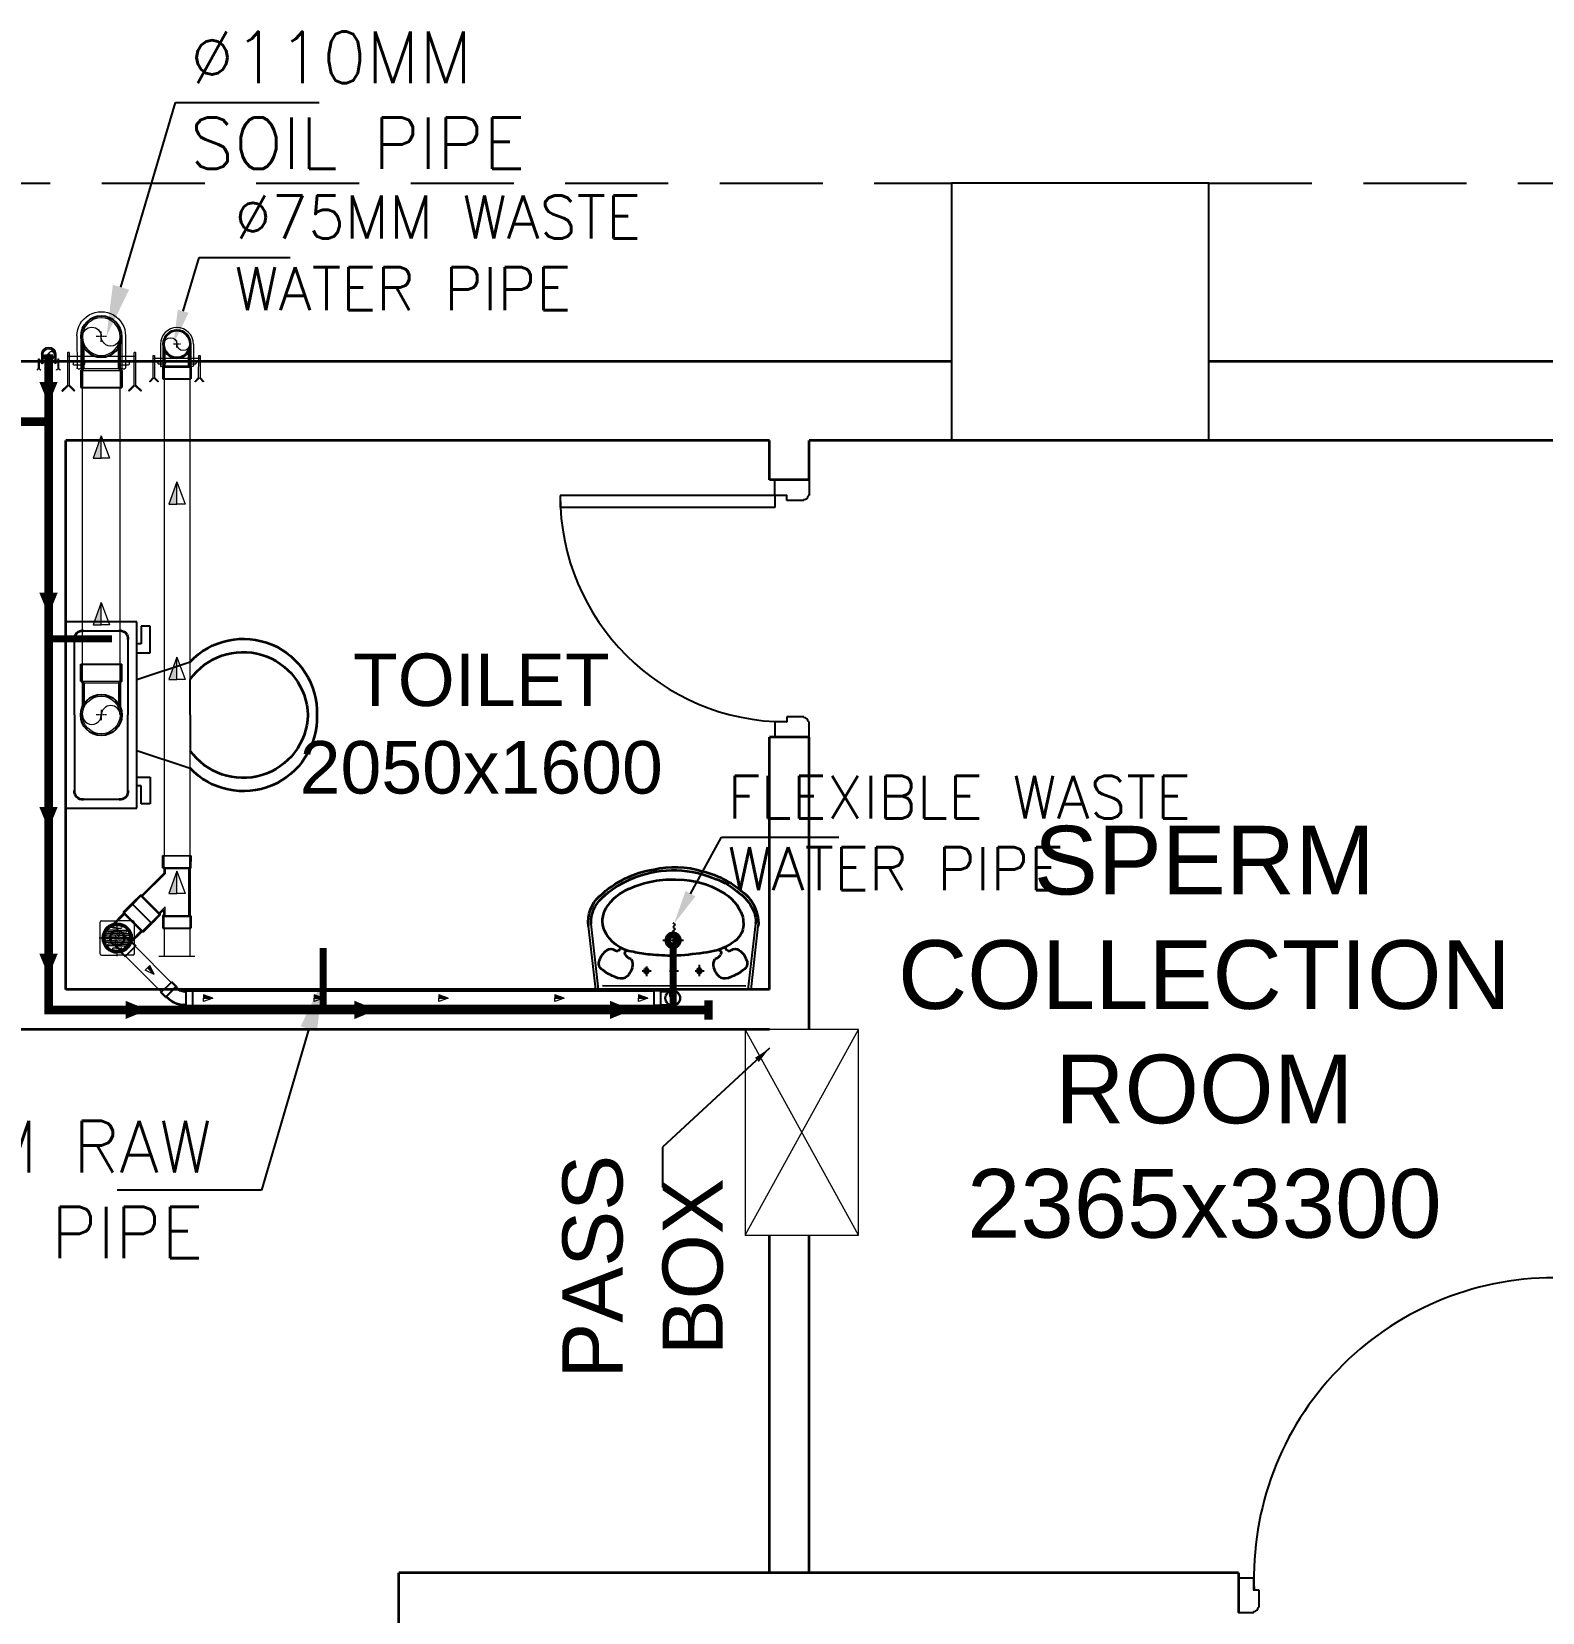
# Model space of a CAD drawing. Extents: x 3505867 to 3988380, y -625948 to -590408.
# Drawn here: x 3810208 to 3814609, y -599938 to -595332 of the extents above; entities that cross this region are included whole.
import ezdxf
from ezdxf import colors
from ezdxf.entities.mleader import LeaderData, LeaderLine
from ezdxf.math import Vec2, Vec3

# ---------------------------------------------------------------- set-up
doc = ezdxf.new("R2010")
doc.units = 0
doc.header["$LTSCALE"] = 6
doc.header["$MEASUREMENT"] = 0
for name, pattern in [('AI9-LType1', [1.875, 1.25, -0.625]), ('CENTER2', [1.125, 0.75, -0.125, 0.125, -0.125]), ('HIDDEN', [0.375, 0.25, -0.125])]:
    doc.linetypes.add(name, pattern=pattern)
doc.layers.get('0').update_dxf_attribs({"linetype": 'CONTINUOUS'})
for name, color, linetype, lineweight in [('22-FTfix', 8, 'CONTINUOUS', 9), ('PHE-SP', 1, 'CONTINUOUS', 0), ('PL-CLAMP', 211, 'CONTINUOUS', 13), ('PL-SOFT  WATER SUPPLY PIPE', 162, 'CONTINUOUS', 9), ('PL-WATER PIPE CLAMP', 6, 'CONTINUOUS', 9), ('PL-WATER PIPING', 1, 'CONTINUOUS', 9), ('WALL', 10, 'CONTINUOUS', 35), ('WIN', 151, 'CONTINUOUS', 9)]:
    doc.layers.add(name, color=color, linetype=linetype, lineweight=lineweight)
for name, color, linetype in [('Chajja', 7, 'CONTINUOUS'), ('COL', 5, 'CONTINUOUS'), ('DIM', 7, 'CONTINUOUS'), ('DOOR', 44, 'CONTINUOUS'), ('phe-text', 1, 'CONTINUOUS'), ('PL- WASTE PIPE', 6, 'CONTINUOUS'), ('PL-SOIL PIPE', 1, 'CONTINUOUS')]:
    doc.layers.add(name, color=color, linetype=linetype)
doc.styles.add('ARIAL', font='')
doc.styles.add('ROMANS', font='romans.shx')
doc.styles.get("Standard").update_dxf_attribs({"font": 'SIMPLEX'})
doc.styles.get('ARIAL').set_extended_font_data('Arial')
doc.dimstyles.new('TEXT', dxfattribs={"dimscale": 0, "dimtxt": 500, "dimasz": 100, "dimexe": 75, "dimexo": 100, "dimgap": 50, "dimtad": 0, "dimdec": 0, "dimzin": 0, "dimdsep": 46, "dimtxsty": 'ARIAL', "dimblk": 'OBLIQUE', "dimcen": 0.09, "dimdle": 100, "dimclrd": 256, "dimclre": 256, "dimclrt": 6, "dimadec": 0, "dimazin": 0, "dimtfac": 1, "dimtdec": 0, "dimtofl": 0, "dimtmove": 2, "dimatfit": 3, "dimfxl": 1, "dimfrac": 2, "dimtolj": 1, "dimtzin": 0, "dimarcsym": 0})

# ---------------------------------------------------------------- blocks, each defined once
blk = doc.blocks.new('A$C19B8274B')
at = {"layer": 'DOOR'}
for p, q in [((-45, 925), (-80, 925)), ((-80, 50), (-80, 925)), ((-45, 50), (-45, 925)), ((-45, 50), (-80, 50)), ((-940, -35), (-942.5, -35)), ((-60, -35), (-57.5, -35)), ((-955, -50), (-955, -47.5)), ((-45, -50), (-45, -47.5))]:
    blk.add_line(p, q, dxfattribs=at)
for points in [[(-940, 15), (-955, 15), (-955, 50), (-1000, 50), (-1000, -50), (-955, -50)], [(-60, 15), (-45, 15), (-45, 50), (0, 50), (0, -50), (-45, -50)], [(-940, -35), (-940, 15)], [(-60, -35), (-60, 15)]]:
    blk.add_lwpolyline(points, dxfattribs=at)
at = {"layer": 'DOOR', "color": 145}
blk.add_arc((-80, 50), 875, 90, 182.2924, dxfattribs=at)
at = {"layer": 'DOOR'}
for centre, start, end in [((-955, -35), 270, 0), ((-45, -35), 180, 270)]:
    blk.add_arc(centre, 12.5, start, end, dxfattribs=at)
blk = doc.blocks.new('750')
at = {"layer": 'DOOR'}
for p, q in [((-50, 705), (-47.5, 705)), ((-35, 690), (-35, 692.5)), ((-35, 60), (-35, 57.5)), ((50, 45), (50, 80)), ((50, 80), (675, 80)), ((675, 45), (675, 80)), ((-50, 45), (-47.5, 45)), ((50, 45), (675, 45))]:
    blk.add_line(p, q, dxfattribs=at)
for points in [[(15, 690), (15, 705), (50, 705), (50, 750), (-50, 750), (-50, 705)], [(-35, 690), (15, 690)], [(15, 60), (15, 45), (50, 45), (50, 0), (-50, 0), (-50, 45)], [(-35, 60), (15, 60)]]:
    blk.add_lwpolyline(points, dxfattribs=at)
for centre, start, end in [((-35, 705), 180, 270), ((-35, 45), 90, 180)]:
    blk.add_arc(centre, 12.5, start, end, dxfattribs=at)
at = {"layer": 'DOOR', "color": 145}
blk.add_arc((15, 45), 660, 0, 90, dxfattribs=at)
blk = doc.blocks.new('_Oblique')
at = {"color": 0, "linetype": 'ByBlock', "lineweight": -2}
blk.add_line((-0.5, -0.5), (0.5, 0.5), dxfattribs=at)
blk = doc.blocks.new('rhej')
at = {"color": 8, "lineweight": 25}
for p, q in [((310.4, 279.4), (310.4, -263.7)), ((517.3, 279.4), (310.4, 279.4)), ((517.3, 7.8), (517.3, 279.4)), ((271.6, 188.9), (271.6, 266.4)), ((271.6, 266.4), (297.5, 266.4)), ((297.5, 266.4), (297.5, 214.7)), ((465.6, 253.5), (362.2, 253.5)), ((310.4, 188.9), (271.6, 188.9)), ((297.5, 214.7), (310.4, 214.7)), ((336.3, 227.7), (336.3, 7.8)), ((491.5, 7.8), (491.5, 227.7)), ((310.4, 111.3), (155.3, 163)), ((155.3, 7.8), (155.3, 111.3)), ((155.3, 7.8), (155.3, -95.6)), ((336.3, -212), (336.3, 7.8)), ((491.5, 7.8), (491.5, -212)), ((517.3, -263.7), (517.3, 7.8)), ((310.4, -95.6), (155.3, -147.3)), ((271.6, -173.2), (271.6, -250.8)), ((310.4, -173.2), (271.6, -173.2)), ((297.5, -250.8), (297.5, -199.1)), ((297.5, -199.1), (310.4, -199.1)), ((271.6, -250.8), (297.5, -250.8)), ((310.4, -263.7), (517.3, -263.7)), ((465.6, -237.9), (362.2, -237.9))]:
    blk.add_line(p, q, dxfattribs=at)
at = {"color": 8, "extrusion": (0, 0, -1)}
for centre, major_axis, start_param, end_param in [((0, 15.7), (151.4, -151.4), 2.319632, 4.738539), ((358.9, 230.9), (-16.2, -16.2), 0.643501, 2.498091), ((468.8, 230.9), (16.2, -16.2), 3.785094, 5.639684), ((0.9, 2.3), (-133.6, -133.6), 0.814663, 3.31238), ((0, 0), (-151.4, -151.4), 4.686239, 7.105146), ((0.9, 13.4), (-133.6, -133.6), 4.541602, 7.039318), ((358.9, -215.2), (-16.2, -16.2), -0.927295, 0.927295), ((468.8, -215.2), (16.2, -16.2), 5.35589, 7.21048)]:
    blk.add_ellipse(centre, major_axis=major_axis, ratio=1, start_param=start_param, end_param=end_param, dxfattribs=at)
blk = doc.blocks.new('u46')
at = {"color": 8, "lineweight": 25}
for p, q in [((-10.2, 228.4), (174.5, 249.1)), ((-10.2, 220.4), (181.2, 241.9)), ((-0.6, -208.9), (0.6, 208.9)), ((44.2, 92.9), (44.2, 66.7)), ((56.5, 80.8), (29.2, 80.8)), ((61.7, 1.6), (29.2, 1.6)), ((44.2, 13.7), (44.2, -12.6)), ((163.2, 3), (101.8, 3)), ((133.1, -27.2), (133.1, 33.1)), ((61.7, -73.2), (29.2, -73.2)), ((44.2, -61.1), (44.2, -87.4)), ((-10.2, -216.1), (181.2, -237.6)), ((-10.2, -224.1), (174.5, -244.8))]:
    blk.add_line(p, q, dxfattribs=at)
at = {"color": 8, "extrusion": (0, 0, -1)}
for centre, major_axis, start_param, end_param in [((187.7, 150.5), (0, 99.5), -0.132539, 0.848731), ((185.8, 147.6), (0.1, 94.4), -0.049658, 0.838116), ((144.8, 128.2), (1.1, 126.1), -1.238036, -0.892193), ((65.8, 198.9), (0, 20.7), -1.101507, 0.481509), ((57.5, 163.3), (-0.3, 56.9), 0.324902, 0.965135), ((208, 103.4), (0, 109.8), -1.431017, -0.436146), ((90.3, 184.5), (0, 17.9), 0.880684, 2.260744), ((189.6, 137.7), (0, 70.9), -0.405199, 0.56573), ((153.9, 79), (-0.2, 139.7), 0.557563, 1.193786), ((57.3, 20.1), (0, 275.4), 0.806541, 1.180915), ((49.5, 13.5), (-0.1, 293.9), 0.809856, 1.41441), ((56, 154.5), (0, 34), 4.33982, 5.202657), ((64.6, 170.4), (0.3, 49.2), 3.359735, 4.09512), ((104.1, 117.8), (-0.2, 26.8), -1.278641, -0.487266), ((96.3, 135.9), (0, 7.39), -0.727724, 1.373337), ((110.3, 167.2), (-6.08, 6.08), 4.867594, 6.265028), ((110.5, 165), (5.47, 5.47), 2.097053, 3.541809), ((62.5, 153), (0, 31.9), 2.620328, 3.422401), ((387.1, 47.9), (-0.3, 296.4), -1.495794, -1.328336), ((13.1, 6.8), (0, 297.5), 1.141495, 1.637774), ((35, 2.5), (0, 302.7), 1.155365, 1.952189), ((44.2, 80.8), (0.02, 6.43), 3.139035, 9.42222), ((820.2, -1), (0.1, 732.1), -1.56667, -1.474079), ((72.5, -1.7), (-0.1, 274.2), 1.346594, 1.865175), ((44.2, 1.6), (0.08, 6.43), 3.12883, 9.412015), ((888.1, 36.7), (0.8, 800.7), 4.558159, 4.668067), ((133.1, 3), (0, 21.6), 3.141254, 9.424439), ((133.1, 3), (-0.1, 15.5), 3.145308, 9.428493), ((133.1, 3), (0, 10.9), 3.142047372431534, 9.42523267961112), ((62.5, -10.9), (0, 247.5), 1.579809, 2.112792), ((44.2, -73.2), (0.02, 6.43), 3.139035, 9.42222), ((263.1, -73.7), (0.1, 166.8), 4.181112, 4.641559), ((56.1, -13.3), (0.2, 287), 1.808981, 2.322804), ((56, -148.1), (0, 34), 4.222121, 5.084958), ((64.6, -163.9), (0.1, 49.2), -0.960797, -0.225412), ((62.5, -146.6), (-0.1, 31.9), -0.276767, 0.525307), ((104.1, -111.4), (0.2, 26.8), 3.628858, 4.420234), ((96.6, -128.2), (-0.03, 8.55), 1.455188, 3.796569), ((124.5, -51.6), (-0.2, 200.3), 1.868215, 2.281789), ((144.8, -121.8), (-0.3, 126.1), 4.027191, 4.373034), ((110.3, -160.8), (-6.08, 6.08), 4.730546, 6.12798), ((111.3, -159.3), (6.17, 6.17), 4.354779, 6.027124), ((90.3, -178.1), (0, 17.9), 0.880848, 2.260908), ((192.6, -126.1), (0, 80.1), 3.554495, 4.299548), ((163.1, -79.8), (0.2, 126), 2.054055, 2.802751), ((171.7, -117.2), (-0.1, 123.1), 2.127435, 2.640092), ((65.8, -192.5), (0, 20.7), 2.661884, 4.2449), ((57.5, -156.9), (0.3, 56.9), 2.176458, 2.816691), ((181.2, -107), (0, 94.7), 2.890537, 3.362984), ((188.2, -159.7), (0, 78.1), 2.562376, 3.231693), ((187.2, -138.1), (-0.1, 106), 2.310552, 2.942572), ((184.7, -162.2), (-0.1, 83.2), 2.850118, 3.264751)]:
    blk.add_ellipse(centre, major_axis=major_axis, ratio=1, start_param=start_param, end_param=end_param, dxfattribs=at)
blk = doc.blocks.new('clamp')
at = {"layer": 'PL-CLAMP'}
for p, q in [((105.4, 198.4), (168.6, 198.4)), ((105.4, 191.1), (168.6, 191.1)), ((156.2, 205.8), (161.2, 205.8)), ((163.2, 185.7), (163.2, 203.8)), ((170.6, 196.4), (170.6, 193.1)), ((156.2, 183.7), (161.2, 183.7)), ((105.4, 109.4), (168.6, 109.4)), ((105.4, 102), (168.6, 102)), ((156.2, 116.8), (161.2, 116.8)), ((156.2, 94.7), (161.2, 94.7)), ((163.2, 96.7), (163.2, 114.8)), ((170.6, 107.4), (170.6, 104))]:
    blk.add_line(p, q, dxfattribs=at)
for points in [[(138.4, 216.5, -0.414214), (139.4, 217.5), (203.1, 217.5), (214, 228.4), (215.4, 227), (203.9, 215.5), (215.3, 204), (213.9, 202.6), (203, 213.5), (139.4, 213.5, -0.414214), (138.4, 214.5), (138.4, 216.5)], [(138.4, 84.3, -0.414214), (139.4, 85.3), (203.1, 85.3), (214, 96.3), (215.4, 94.9), (203.9, 83.3), (215.3, 71.9), (213.9, 70.5), (203, 81.3), (139.4, 81.3, -0.414214), (138.4, 82.3), (138.4, 84.3)]]:
    blk.add_lwpolyline(points, format="xyb", dxfattribs=at)
for points in [[(146.2, 81.3), (146.2, 217.5)], [(156.2, 81.3), (156.2, 217.5)]]:
    blk.add_lwpolyline(points, dxfattribs=at)
for centre, radius, start, end in [((105.4, 150.2), 48.2, 90, 270), ((161.2, 203.8), 2, 0, 90), ((168.6, 196.4), 2, 0, 90), ((168.6, 193.1), 2, 270, 0), ((161.2, 185.7), 2, 270, 0), ((161.2, 114.8), 2, 0, 90), ((161.2, 96.7), 2, 270, 0), ((168.6, 107.4), 2, 0, 90), ((168.6, 104), 2, 270, 0)]:
    blk.add_arc(centre, radius, start, end, dxfattribs=at)
blk = doc.blocks.new('RISER UP 100')
at = {"color": 0, "linetype": 'Continuous'}
for p, q in [((-98.5, 60), (-148.5, 60)), ((-148.5, -60), (-148.5, 60)), ((-98.5, 60), (-93.5, 55)), ((-93.5, 55), (-24, 55)), ((-98.5, -60), (-148.5, -60)), ((-98.5, -60), (-93.5, -55)), ((-93.5, -55), (-24, -55))]:
    blk.add_line(p, q, dxfattribs=at)
at = {"color": 8, "linetype": 'Continuous', "lineweight": 0, "ltscale": 0.005}
for p, q in [((-98.5, 55), (-148.5, 55)), ((-98.5, -55), (-98.5, 55)), ((-98.5, 55), (-93.5, 50)), ((-93.5, -50), (-93.5, 50)), ((-93.5, 50), (-33.2, 50)), ((-98.5, -55), (-148.5, -55)), ((-98.5, -55), (-93.5, -50)), ((-93.5, -50), (-33.2, -50))]:
    blk.add_line(p, q, dxfattribs=at)
at = {"color": 8, "linetype": 'CENTER2', "lineweight": 0}
for p, q in [((-15, 0), (15, 0)), ((0, 15), (0, -15))]:
    blk.add_line(p, q, dxfattribs=at)
at = {"color": 0, "linetype": 'Continuous'}
blk.add_circle((0, 0), 60, dxfattribs=at)
at = {"color": 8, "linetype": 'Continuous', "lineweight": 0, "ltscale": 0.005}
blk.add_circle((0, 0), 55, dxfattribs=at)
at = {"color": 8, "linetype": 'Continuous', "lineweight": 0}
for centre, start, end in [((0, 27.5), 90, 270), ((0, -27.5), 270, 90)]:
    blk.add_arc(centre, 27.5, start, end, dxfattribs=at)
blk = doc.blocks.new('A$C0B1B3CFA')
at = {"layer": 'PHE-SP'}
h = blk.add_hatch(color=7, dxfattribs=at)
h.dxf.hatch_style = 1
h.paths.add_polyline_path([(-0.0495, 0.0226), (-0.0495, 0), (0.0124, 0)])
at = {"layer": 'PHE-SP', "color": 7}
for points in [[(-0.0495, 0), (0.0124, 0), (-0.0495, 0.0226), (-0.0495, 0)], [(-0.0495, 0), (0.0124, 0), (-0.0495, -0.0226), (-0.0495, 0)]]:
    blk.add_lwpolyline(points, dxfattribs=at)
blk = doc.blocks.new('Z$W@#3BD47561')
at = {"layer": 'PHE-SP', "xscale": 49.00933755098914, "yscale": 49.00933755098914, "zscale": 49.00933755098914, "rotation": 270}
blk.add_blockref('A$C0B1B3CFA', (0, 0), dxfattribs=at)
blk = doc.blocks.new('Z$W@#4AA511D8')
at = {"layer": 'phe-text', "linetype": 'ByBlock', "lineweight": -2, "ltscale": 0.5, "xscale": 0.0244727334018079, "yscale": 0.0244727334018079, "zscale": 0.0244727334018079, "rotation": 270}
blk.add_blockref('Z$W@#3BD47561', (0.0148, 0), dxfattribs=at)
blk = doc.blocks.new('A$C525867A1')
at = {"layer": '22-FTfix', "color": 1, "lineweight": 0}
for p, q in [((-3.7, 76.6), (-40.1, 40.1)), ((76.4, 3.7), (3.3, 76.6)), ((-76.6, 3.5), (-40.1, 40.1)), ((42, 42.1), (-42, -42.1)), ((-3.5, -76.4), (-76.6, -3.4)), ((3.4, -76.4), (39.9, -39.8)), ((76.4, -3.3), (39.9, -39.8))]:
    blk.add_line(p, q, dxfattribs=at)
at = {"layer": '22-FTfix', "color": 1, "linetype": 'AI9-LType1', "lineweight": 0}
blk.add_line((42, -41.9), (-42.2, 42.1), dxfattribs=at)
at = {"layer": '22-FTfix', "color": 3, "lineweight": 0}
for p, q in [((-18.4, 18.3), (-39.5, -2.8)), ((-10.4, 10.4), (-35.8, -15.1)), ((-14.5, 14.5), (-35.7, -6.6)), ((-23.3, 23.2), (-32.4, 14)), ((-6.5, 6.5), (-31.9, -18.9)), ((-23.3, 23.2), (-14.1, 32.4)), ((-18.4, 18.3), (2.7, 39.5)), ((-14.5, 14.5), (6.6, 35.7)), ((-10.4, 10.4), (15, 35.8)), ((-6.5, 6.5), (18.9, 32)), ((-1.9, 1.2), (-1.5, 1.5)), ((-1.4, 0.7), (-1.9, 1.2)), ((-1.2, 1.9), (-1.5, 1.5)), ((-0.7, 1.4), (-1.2, 1.9)), ((1.2, 1.9), (0.7, 1.4)), ((1.9, 1.2), (1.2, 1.9)), ((1.9, 1.2), (1.4, 0.7)), ((5.2, 9.3), (24.6, 28.7)), ((6.5, -6.5), (31.9, 18.9)), ((9.2, 5.2), (28.6, 24.6)), ((10.4, -10.4), (35.8, 15.1)), ((14.5, -14.5), (35.7, 6.6)), ((18.4, -18.3), (39.5, 2.8)), ((-9.2, -5.2), (-28.6, -24.6)), ((-5.2, -9.3), (-24.6, -28.7)), ((6.5, -6.5), (-18.9, -32)), ((10.4, -10.4), (-15, -35.8)), ((14.5, -14.5), (-6.6, -35.7)), ((18.4, -18.3), (-2.7, -39.5)), ((-1.9, -1.2), (-1.4, -0.7)), ((-1.2, -1.9), (-1.9, -1.2)), ((-1.2, -1.9), (-0.7, -1.4)), ((1.2, -1.9), (0.7, -1.4)), ((1.2, -1.9), (1.5, -1.5)), ((1.9, -1.2), (1.4, -0.7)), ((1.9, -1.2), (1.5, -1.5)), ((23.3, -23.2), (14.1, -32.4)), ((23.3, -23.2), (32.4, -14))]:
    blk.add_line(p, q, dxfattribs=at)
at = {"layer": '22-FTfix', "color": 1, "lineweight": 0}
blk.add_circle((-0.1, 0.1), 49.4, dxfattribs=at)
at = {"layer": '22-FTfix', "color": 3, "lineweight": 0}
for centre, radius in [((0, 0), 45.2), ((-0.1, -0.1), 44.9), ((0, 0), 4.18), ((0, 0), 3.93)]:
    blk.add_circle(centre, radius, dxfattribs=at)
at = {"layer": '22-FTfix', "color": 1, "lineweight": 0}
for points in [[(-35.3, 35.2), (-15.9, 54.6), (15.5, 54.6), (35, 35.3), (54.4, 15.9), (54.4, -15.6), (35, -35)], [(-35.3, 35.2), (-54.6, 15.8), (-54.6, -15.7), (-35.2, -35), (-15.8, -54.4), (15.7, -54.4), (35, -35)]]:
    blk.add_open_spline(points, degree=3, knots=[0, 0, 0, 0, 1, 1, 1, 2, 2, 2, 2], dxfattribs=at)
for points in [[(3.3, 76.6), (1.4, 78.5), (-1.8, 78.5), (-3.7, 76.6)], [(-76.6, 3.5), (-78.5, 1.6), (-78.5, -1.5), (-76.6, -3.4)], [(76.4, -3.3), (78.3, -1.4), (78.3, 1.8), (76.4, 3.7)], [(-3.5, -76.4), (-1.6, -78.3), (1.5, -78.3), (3.4, -76.4)]]:
    blk.add_open_spline(points, degree=3, dxfattribs=at)
at = {"layer": '22-FTfix', "color": 3, "lineweight": 0}
for points in [[(-36.8, 17.1), (-37.4, 15.7), (-36.8, 14.1), (-35.5, 13.5), (-34.4, 13), (-33.2, 13.2), (-32.4, 14)], [(-14.1, 32.4), (-13, 33.4), (-13, 35.2), (-14.1, 36.2), (-14.9, 37), (-16.1, 37.2), (-17.2, 36.7)], [(6.6, 35.7), (7.6, 36.7), (7.6, 38.5), (6.6, 39.5), (5.5, 40.6), (3.8, 40.6), (2.7, 39.5)], [(5.2, 9.3), (4.1, 8.1), (4.1, 6.3), (5.2, 5.2), (6.3, 4.1), (8.1, 4.1), (9.2, 5.2)], [(18.9, 32), (19.9, 33), (19.9, 34.8), (18.9, 35.8), (17.8, 36.9), (16.1, 36.9), (15, 35.8)], [(28.6, 24.6), (29.7, 25.7), (29.7, 27.6), (28.6, 28.7), (27.5, 29.8), (25.7, 29.8), (24.6, 28.7)], [(35.8, 15.1), (36.8, 16.2), (36.8, 17.9), (35.8, 18.9), (34.7, 20), (33, 20), (31.9, 18.9)], [(39.5, 2.8), (40.6, 3.9), (40.5, 5.6), (39.5, 6.6), (38.4, 7.7), (36.7, 7.7), (35.7, 6.6)], [(-39.5, -2.8), (-40.6, -3.9), (-40.5, -5.6), (-39.5, -6.6), (-38.4, -7.7), (-36.7, -7.7), (-35.7, -6.6)], [(-35.8, -15.1), (-36.8, -16.2), (-36.8, -17.9), (-35.8, -18.9), (-34.7, -20), (-33, -20), (-31.9, -18.9)], [(-28.6, -24.6), (-29.7, -25.7), (-29.7, -27.6), (-28.6, -28.7), (-27.5, -29.8), (-25.7, -29.8), (-24.6, -28.7)], [(-18.9, -32), (-19.9, -33), (-19.9, -34.8), (-18.9, -35.8), (-17.8, -36.9), (-16.1, -36.9), (-15, -35.8)], [(-5.2, -9.3), (-4.1, -8.1), (-4.1, -6.3), (-5.2, -5.2), (-6.3, -4.1), (-8.1, -4.1), (-9.2, -5.2)], [(-6.6, -35.7), (-7.6, -36.7), (-7.6, -38.4), (-6.6, -39.5), (-5.5, -40.6), (-3.8, -40.6), (-2.7, -39.5)], [(14.1, -32.4), (13, -33.4), (13, -35.1), (14.1, -36.2), (14.9, -37), (16.1, -37.2), (17.2, -36.7)], [(36.8, -17.1), (37.4, -15.7), (36.8, -14.1), (35.5, -13.5), (34.4, -13), (33.2, -13.2), (32.4, -14)]]:
    blk.add_open_spline(points, degree=3, knots=[0, 0, 0, 0, 1, 1, 1, 2, 2, 2, 2], dxfattribs=at)
for points in [[(-28.7, 28.6), (-32, 25.3), (-34.8, 21.4), (-36.8, 17.1)], [(-17.2, 36.7), (-21.4, 34.7), (-25.3, 32), (-28.7, 28.6)], [(-1.4, -0.7), (-1, -0.3), (-1, 0.3), (-1.4, 0.7)], [(-0.7, 1.4), (-0.3, 1), (0.3, 1), (0.7, 1.4)], [(1.4, 0.7), (1, 0.3), (1, -0.3), (1.4, -0.7)], [(0.7, -1.4), (0.3, -1), (-0.3, -1), (-0.7, -1.4)], [(17.2, -36.7), (21.4, -34.7), (25.3, -32), (28.7, -28.6)], [(28.7, -28.6), (32, -25.3), (34.8, -21.4), (36.8, -17.1)]]:
    blk.add_open_spline(points, degree=3, dxfattribs=at)
blk = doc.blocks.new('G$C6D3250BF')
at = {"layer": 'PL- WASTE PIPE', "linetype": 'ByBlock', "ltscale": 5, "xscale": -0.08841918452952499, "yscale": 0.08841918454157253, "zscale": 0.08841918448567115, "rotation": 225.0593839872961}
blk.add_blockref('A$C525867A1', (0, 0), dxfattribs=at)
blk = doc.blocks.new('Y 100x100')
at = {"color": 0, "linetype": 'Continuous'}
for p, q in [((-60, 159.9), (-60, 212)), ((-60, 212), (60, 212)), ((60, 159.9), (60, 212)), ((-107.5, 192.3), (-192.3, 107.5)), ((-70.7, 155.5), (-107.5, 192.3)), ((-70.7, 155.5), (-70.7, 148.4)), ((-70.7, 148.4), (-55, 132.8)), ((-60, 159.9), (-55, 154.9)), ((-55, 154.9), (-55, 132.8)), ((60, 159.9), (55, 154.9)), ((55, -40.9), (55, 154.9)), ((-155.5, 70.7), (-192.3, 107.5)), ((-155.5, 70.7), (-148.4, 70.7)), ((-55, -22.8), (-148.4, 70.7)), ((-60, -45.9), (-55, -40.9)), ((-60, -45.9), (-60, -98)), ((-55, -40.9), (-55, -22.8)), ((60, -45.9), (55, -40.9)), ((60, -45.9), (60, -98)), ((-60, -98), (60, -98))]:
    blk.add_line(p, q, dxfattribs=at)
at = {"color": 8, "linetype": 'Continuous', "lineweight": 0, "ltscale": 0.005}
for p, q in [((-55, 162), (-55, 212)), ((55, 162), (55, 212)), ((-75.7, 153.4), (-153.4, 75.7)), ((-75.7, 146.4), (-146.4, 75.7)), ((-75.7, 153.4), (-111, 188.8)), ((-75.7, 153.4), (-75.7, 146.4)), ((-50, 120.7), (-75.7, 146.4)), ((-55, 162), (55, 162)), ((-55, 162), (-50, 157)), ((-50, 157), (50, 157)), ((-50, 157), (-50, 120.7)), ((55, 162), (50, 157)), ((50, -43), (50, 157)), ((-153.4, 75.7), (-188.8, 111)), ((-153.4, 75.7), (-146.4, 75.7)), ((-50, -20.7), (-146.4, 75.7)), ((-55, -48), (-50, -43)), ((-55, -48), (-55, -98)), ((-55, -48), (55, -48)), ((-50, -43), (-50, -20.7)), ((-50, -43), (50, -43)), ((55, -48), (50, -43)), ((55, -48), (55, -98))]:
    blk.add_line(p, q, dxfattribs=at)
blk = doc.blocks.new('G$CD0CCB6FA')
at = {"layer": 'PL- WASTE PIPE', "linetype": 'ByBlock', "ltscale": 5, "xscale": -0.6818181818227729, "yscale": 0.6818181811664562, "zscale": 0.6818181819633459, "rotation": 359.9085631603119}
blk.add_blockref('Y 100x100', (-37.4, 66.9), dxfattribs=at)
blk = doc.blocks.new('100 ELBOW')
at = {"color": 0, "linetype": 'Continuous'}
for p, q in [((-77, 1), (-86, -8)), ((72, 61), (67, 55)), ((72, 61), (124, 61)), ((124, 61), (124, -61)), ((-94, -8), (-131, -44)), ((-131, -44), (-44, -131)), ((-94, -8), (-86, -8)), ((-8, -94), (-44, -131)), ((0, -78), (-8, -86)), ((-8, -94), (-8, -86)), ((72, -61), (66, -55)), ((72, -61), (124, -61))]:
    blk.add_line(p, q, dxfattribs=at)
at = {"color": 8, "linetype": 'Continuous', "lineweight": 0, "ltscale": 0.005}
for p, q in [((75, 55), (69, 49)), ((69, -49), (69, 49)), ((75, -55), (75, 55)), ((75, 55), (124, 55)), ((-92, -14), (-126, -49)), ((-92, -14), (-14, -92)), ((-92, -14), (-83, -14)), ((-83, -14), (-14, -83)), ((-14, -92), (-49, -126)), ((-4, -74), (-14, -83)), ((-14, -92), (-14, -83)), ((75, -55), (69, -49)), ((75, -55), (124, -55))]:
    blk.add_line(p, q, dxfattribs=at)
at = {"color": 8, "linetype": 'Continuous', "ltscale": 0.005}
blk.add_line((-72, -3), (-73, -4), dxfattribs=at)
at = {"color": 8, "linetype": 'Continuous', "lineweight": 0, "ltscale": 0.005}
for centre, radius, start, end in [((62, -148), 198, 87.8618, 137.18), ((61, -147), 98.2, 85.3383, 131.766)]:
    blk.add_arc(centre, radius, start, end, dxfattribs=at)
at = {"color": 0, "linetype": 'Continuous'}
for centre, radius, start, end in [((62, -148), 204, 88.5977, 133.0508), ((61, -147), 92.3, 86.6643, 131.6643)]:
    blk.add_arc(centre, radius, start, end, dxfattribs=at)
blk = doc.blocks.new('WATER PIPE CLAMP')
at = {"layer": 'PL-CLAMP'}
for p, q in [((-61.4, 87.2), (-62.5, 86.1)), ((-62.5, 86.1), (-54, 77.6)), ((-52.5, 78.2), (-61.4, 87.2)), ((-43.4, 87.3), (-52.5, 78.2)), ((-50.9, 77.6), (-42.3, 86.2)), ((-42.3, 86.2), (-43.4, 87.3)), ((42.1, 87.2), (41, 86.1)), ((41, 86.1), (49.5, 77.6)), ((51.1, 78.3), (42.1, 87.2)), ((60.2, 87.4), (51.1, 78.3)), ((52.7, 77.6), (61.3, 86.2)), ((61.3, 86.2), (60.2, 87.4)), ((-54, 77.6), (-54, 27.7)), ((-54, 40.9), (52.7, 41)), ((-54, 33.1), (52.7, 33.1)), ((-53.2, 27), (-51.7, 27)), ((-50.9, 27.7), (-50.9, 77.6)), ((-43.6, 40.9), (-43.6, 44.8)), ((-42, 46.4), (-27.8, 46.4)), ((-37.8, 1.1), (-37.8, 50.6)), ((-33.6, 52.2), (-36.2, 52.2)), ((-32, 1.1), (-32, 50.6)), ((-26.2, 40.9), (-26.3, 44.8)), ((26.2, 41), (26.2, 44.8)), ((27.8, 46.4), (41.9, 46.4)), ((32, 1.1), (32, 50.6)), ((36.2, 52.2), (33.5, 52.2)), ((37.8, 1.1), (37.7, 50.6)), ((43.5, 41), (43.5, 44.8)), ((49.5, 77.6), (49.6, 27.8)), ((50.3, 27), (51.9, 27)), ((52.7, 27.8), (52.7, 77.6))]:
    blk.add_line(p, q, dxfattribs=at)
for centre, radius, start, end in [((-53.2, 27.7), 0.784, 180.02402, 270.02402), ((-51.7, 27.7), 0.784, 270.02402, 0.02402), ((-42, 44.8), 1.57, 90.025, 180.025), ((-36.2, 50.6), 1.57, 90.025, 180.025), ((0, 1.1), 37.8, 180.025, 0.025), ((-33.6, 50.6), 1.57, 0.025, 90.025), ((-27.8, 44.8), 1.57, 0.025, 90.025), ((27.8, 44.8), 1.57, 90.025, 180.025), ((33.5, 50.6), 1.57, 90.025, 180.025), ((36.2, 50.6), 1.57, 0.025, 90.025), ((41.9, 44.8), 1.57, 0.025, 90.025), ((50.3, 27.8), 0.784, 180.02402, 270.02402), ((51.9, 27.8), 0.784, 270.02402, 0.02402)]:
    blk.add_arc(centre, radius, start, end, dxfattribs=at)
blk = doc.blocks.new('1234WE12')
at = {"layer": 'PL-SOFT  WATER SUPPLY PIPE', "color": 8, "linetype": 'CENTER2', "lineweight": 0}
for p, q in [((4.4, 0), (-4.4, 0)), ((0, 4.4), (0, -4.3))]:
    blk.add_line(p, q, dxfattribs=at)
at = {"layer": 'PL-SOFT  WATER SUPPLY PIPE', "color": 3, "linetype": 'Continuous'}
blk.add_circle((0, 0), 17.5, dxfattribs=at)
at = {"layer": 'PL-SOFT  WATER SUPPLY PIPE', "color": 8, "linetype": 'Continuous', "lineweight": 0, "ltscale": 0.005}
blk.add_circle((0, 0), 16, dxfattribs=at)
at = {"layer": 'PL-SOFT  WATER SUPPLY PIPE', "color": 8, "linetype": 'Continuous', "lineweight": 0}
for centre, start, end in [((-8, 0), 180.1383, 0.1383), ((8, 0), 0.1383, 180.1383)]:
    blk.add_arc(centre, 8, start, end, dxfattribs=at)
blk = doc.blocks.new('aa')
at = {"layer": 'PL- WASTE PIPE', "color": 4, "ltscale": 5}
for p, q in [((-2.73, 0.11), (-2.56, -0.11)), ((-2.56, -0.11), (-2.35, 0.11)), ((-2.35, 0.11), (-2.18, -0.11)), ((-2.18, -0.11), (-1.97, 0.11)), ((-1.97, 0.11), (-1.81, -0.11)), ((-1.81, -0.11), (-1.6, 0.11)), ((-1.6, 0.11), (-1.43, -0.11)), ((-1.43, -0.11), (-1.22, 0.11)), ((-1.22, 0.11), (-1.05, -0.11)), ((-1.05, -0.11), (-0.84, 0.11)), ((-0.84, 0.11), (-0.67, -0.11)), ((-0.67, -0.11), (-0.46, 0.11)), ((-0.46, 0.11), (-0.29, -0.11)), ((-0.29, -0.11), (-0.08, 0.11)), ((-0.08, 0.11), (0.08, -0.11)), ((0.08, -0.11), (0.29, 0.11)), ((0.29, 0.11), (0.46, -0.11)), ((0.46, -0.11), (0.67, 0.11)), ((0.67, 0.11), (0.84, -0.11)), ((0.84, -0.11), (1.05, 0.11)), ((1.05, 0.11), (1.22, -0.11)), ((1.22, -0.11), (1.43, 0.11)), ((1.43, 0.11), (1.6, -0.11)), ((1.6, -0.11), (1.81, 0.11)), ((1.81, 0.11), (1.97, -0.11)), ((1.97, -0.11), (2.18, 0.11)), ((2.18, 0.11), (2.35, -0.11)), ((2.35, -0.11), (2.56, 0.11)), ((2.56, 0.11), (2.73, -0.11)), ((2.73, -0.11), (2.94, 0.11)), ((2.94, 0.11), (3.11, -0.11)), ((3.11, -0.11), (3.32, 0.11)), ((3.32, 0.11), (3.49, -0.11)), ((3.49, -0.11), (3.7, 0.11))]:
    blk.add_line(p, q, dxfattribs=at)
blk = doc.blocks.new('CIVIL IVF')
at = {"layer": 'Chajja', "color": 8, "linetype": 'HIDDEN', "ltscale": 200}
for p, q in [((-28190, 18165.2), (-23015, 18165.2)), ((-22265, 18165.2), (-16305, 18165.2))]:
    blk.add_line(p, q, dxfattribs=at)
at = {"layer": 'COL', "color": 8}
blk.add_lwpolyline([(-23015, 17415.2), (-22265, 17415.2), (-22265, 18165.2), (-23015, 18165.2)], close=True, dxfattribs=at)
at = {"layer": 'WALL', "color": 8, "linetype": 'ByBlock'}
for p, q in [((-23015, 17645.2), (-28190, 17645.2)), ((-16305, 17645.2), (-22265, 17645.2)), ((-23545, 17415.2), (-25595, 17415.2)), ((-25595, 15815.2), (-25595, 17415.2)), ((-23545, 17300.2), (-23545, 17415.2)), ((-23430, 17300.2), (-23430, 17415.2)), ((-21065, 17415.2), (-23430, 17415.2)), ((-23430, 17300.2), (-23545, 17300.2)), ((-23545, 15815.2), (-23545, 16550.2)), ((-23430, 16550.2), (-23545, 16550.2)), ((-23430, 15699.2), (-23430, 16550.2)), ((-23545, 15815.2), (-25595, 15815.2)), ((-23545, 15699.2), (-25825, 15699.2)), ((-23545, 14115.2, -101230.8), (-23545, 15099.2, -101230.8)), ((-23430, 14115.2), (-23430, 15099.2)), ((-22179.1, 14115.2), (-24625, 14115.2)), ((-24625, 11450.2), (-24625, 14115.2)), ((-22179.1, 14115.2), (-22179.1, 14000.2))]:
    blk.add_line(p, q, dxfattribs=at)
at = {"layer": 'WALL', "color": 8, "lineweight": 0}
blk.add_line((-24510, 14115.2), (-22380, 14115.2), dxfattribs=at)
at = {"layer": 'WIN', "color": 8, "linetype": 'Continuous'}
for p, q in [((-23285.8, 15099.2), (-23615.8, 15699.2)), ((-23615.8, 15099.2), (-23285.8, 15699.2))]:
    blk.add_line(p, q, dxfattribs=at)
blk.add_lwpolyline([(-23615.8, 15099.2), (-23285.8, 15099.2), (-23285.8, 15699.2), (-23615.8, 15699.2)], close=True, dxfattribs=at)
at = {"layer": 'DOOR', "color": 8, "rotation": 180}
blk.add_blockref('750', (-23480, 17300.2), dxfattribs=at)
at = {"layer": 'DOOR', "color": 8, "linetype": 'Continuous'}
blk.add_blockref('A$C19B8274B', (-21179.1, 14050.2), dxfattribs=at)
at = {"layer": 'WALL', "color": 8, "linetype": 'ByBlock'}
for name, p, rotation in [('rhej', (-25077.7, 16623), 180), ('u46', (-23822.9, 15825.4), 90)]:
    blk.add_blockref(name, p, dxfattribs=dict(at, rotation=rotation))
at = {"layer": 'DIM', "color": 8, "attachment_point": 5, "style": 'ARIAL'}
for s, insert, char_height, width in [('TOILET\\P2050x1600', (-24384.7, 16589.2), 153, 1626.956), ('SPERM COLLECTION ROOM 2365x3300', (-22278.3, 15690.7), 200, 1980.803)]:
    blk.add_mtext(s, dxfattribs=dict(at, insert=insert, char_height=char_height, width=width))
at = {"layer": 'DIM', "color": 8, "linetype": 'Continuous', "insert": (-23913.7, 15007.2, -101230.8), "char_height": 175, "width": 1149.25, "attachment_point": 5, "rotation": 90, "style": 'ARIAL'}
blk.add_mtext('PASS BOX', dxfattribs=at)
at = {"layer": 'WIN', "color": 8, "linetype": 'Continuous'}
blk.add_leader([(-23545, 15644.2, -101230.8), (-23856.5, 15355.6, -101230.8), (-23856.5, 15237.9, -101230.8)], dimstyle='TEXT', override={"dimscale": 1, "dimtxt": 200, "dimasz": 50, "dimfxl": 0.18}, dxfattribs=at)

msp = doc.modelspace()

# ---------------------------------------------------------------- linework, layer by layer
at = {"layer": 'PL- WASTE PIPE', "linetype": 'ByBlock', "lineweight": 0, "ltscale": 5}
for p, q in [((3810593.9, -596343.5), (3810593.9, -597733)), ((3810668.9, -596343.5), (3810668.9, -598025.9)), ((3810593.9, -597944.3), (3810593.9, -598025.9)), ((3810579, -598025.9), (3810683.7, -598025.9))]:
    msp.add_line(p, q, dxfattribs=at)
at = {"layer": 'PL- WASTE PIPE', "color": 4, "linetype": 'ByBlock', "lineweight": 0, "ltscale": 5}
for p, q in [((3810509.8, -597997.3), (3810614.8, -598102.3)), ((3810481.5, -598025.6), (3810586.4, -598130.5)), ((3810677.4, -598128.4), (3812021.5, -598128.4)), ((3810677.4, -598168.4), (3812021.5, -598168.4))]:
    msp.add_line(p, q, dxfattribs=at)
at = {"layer": 'PL-SOFT  WATER SUPPLY PIPE', "color": 3, "const_width": 25}
for points in [[(3810257.8, -596272.2), (3810257.8, -598182.6), (3812179.7, -598182.6)], [(3810257.8, -596468.3), (3807749.5, -596468.3), (3807749.5, -596567.2), (3807134.3, -596567.2), (3807134.3, -602468.5), (3807757, -602468.5), (3807757, -602538.1), (3808541.5, -602538.1)], [(3812179.7, -598210.8), (3812179.7, -598154.3)]]:
    msp.add_lwpolyline(points, dxfattribs=at)
at = {"layer": 'PL-SOFT  WATER SUPPLY PIPE', "color": 5, "const_width": 20}
for points in [[(3810442.2, -597101.1), (3810259.8, -597101.1)], [(3811057.5, -598002.5), (3811057.5, -598185)], [(3812076.5, -598002.6), (3812076.5, -598185)]]:
    msp.add_lwpolyline(points, dxfattribs=at)
at = {"layer": 'PL-SOIL PIPE', "linetype": 'ByBlock', "lineweight": 0}
for p, q in [((3810356, -597175), (3810356, -596368.8)), ((3810466, -597175), (3810466, -596368.8))]:
    msp.add_line(p, q, dxfattribs=at)
at = {"layer": 'PL-WATER PIPING', "color": 61, "true_color": 0xd8e58c}
for points in [[(3810257.2, -596352.5, 53.3, 0, 0), (3810257.2, -596417.3, 0, 0, 0)], [(3810257.2, -596967.1, 53.3, 0, 0), (3810257.2, -597032, 0, 0, 0)], [(3810257.2, -597591.5, 53.3, 0, 0), (3810257.2, -597656.3, 0, 0, 0)], [(3810257.2, -598019.1, 53.3, 0, 0), (3810257.2, -598083.9, 0, 0, 0)], [(3810481.5, -598182.6, 53.3, 0, 0), (3810546.3, -598182.6, 0, 0, 0)], [(3811148.2, -598182.6, 53.3, 0, 0), (3811213, -598182.6, 0, 0, 0)], [(3811892.5, -598182.6, 53.3, 0, 0), (3811957.3, -598182.6, 0, 0, 0)]]:
    msp.add_lwpolyline(points, format="xyseb", dxfattribs=at)

# ---------------------------------------------------------------- block references
at = {"linetype": 'ByBlock'}
msp.add_blockref('CIVIL IVF', (3835902.5, -613938.4), dxfattribs=at)
at = {"layer": 'PL- WASTE PIPE', "linetype": 'ByBlock', "ltscale": 5, "zscale": 0.6804665595408722}
for p, xscale, yscale, rotation in [((3810631.3, -596242.5), -0.6804665603485837, 0.6804665603485837, 269.9999999999997), ((3810457.5, -597973.2), -0.6804665603485838, 0.6804665603485838, 44.99999999999985)]:
    msp.add_blockref('RISER UP 100', p, dxfattribs=dict(at, xscale=xscale, yscale=yscale, rotation=rotation))
at = {"layer": 'PL- WASTE PIPE', "linetype": 'ByBlock', "ltscale": 5, "rotation": 180}
msp.add_blockref('G$CD0CCB6FA', (3810593.9, -597733), dxfattribs=at)
at = {"layer": 'PL- WASTE PIPE', "xscale": -10.00000000046566, "yscale": 10.00000000046566, "zscale": 10.00000000046566, "rotation": 180}
msp.add_blockref('G$C6D3250BF', (3810457.5, -597973.2), dxfattribs=at)
at = {"layer": 'PL- WASTE PIPE', "color": 4, "linetype": 'ByBlock', "ltscale": 5}
for name, p, xscale, yscale, zscale, rotation in [('RISER UP 100', (3810457.5, -597973.2), -0.3637807491883915, 0.3637807491883917, 0.3637807487565851, 315.0083907360718), ('100 ELBOW', (3810632.3, -598148.3), 0.3636363632719107, 0.3636363639668353, 0.3636363635952907, 134.8159451268401), ('RISER UP 100', (3812075.5, -598148.4), 0.3637807491883915, 0.3637807491883915, 0.3637807487565851, 359.9916092639283)]:
    msp.add_blockref(name, p, dxfattribs=dict(at, xscale=xscale, yscale=yscale, zscale=zscale, rotation=rotation))
at = {"layer": 'PL- WASTE PIPE', "linetype": 'ByBlock', "xscale": -34.18592693661901, "yscale": 34.18592693661901, "zscale": 34.18592693661901, "rotation": 89.99999999999972}
msp.add_blockref('aa', (3812079.2, -598022.1), dxfattribs=at)
at = {"layer": 'PL-CLAMP', "linetype": 'ByBlock'}
for p, xscale, yscale, zscale, rotation in [((3810631.1, -596064), -1.466554736686121, 1.46655473668612, 1.466554735929871, 90.02499690717077), ((3810481.2, -596137), 0.9999250758013818, 0.9999250758013813, 0.9999250752857497, 269.9750030928284)]:
    msp.add_blockref('clamp', p, dxfattribs=dict(at, xscale=xscale, yscale=yscale, zscale=zscale, rotation=rotation))
at = {"layer": 'PL-SOFT  WATER SUPPLY PIPE', "color": 2, "ltscale": 500, "rotation": 180}
msp.add_blockref('1234WE12', (3810257.8, -596272.2), dxfattribs=at)
at = {"layer": 'PL-SOIL PIPE', "color": 1, "linetype": 'Continuous'}
for name, p, xscale, yscale, zscale, rotation in [('RISER UP 100', (3810410.9, -596220.6), -0.9980176218446795, 0.9980176218446792, 0.998017621844679, 269.9999999999571), ('Z$W@#4AA511D8', (3810410.8, -596509.4), 876.8658294741394, 876.8658294741394, 876.8658294741394, 270.129995499921), ('Z$W@#4AA511D8', (3810630.9, -596644.1), 876.8658294741394, 876.8658294741394, 876.8658294741394, 270.129995499921), ('Z$W@#4AA511D8', (3810410.8, -596995.8), 876.8658294741394, 876.8658294741394, 876.8658294741394, 270.129995499921), ('RISER UP 100', (3810410.9, -597323.2), 0.9980176218446795, 0.9980176218446795, 0.9980176218446795, 270), ('Z$W@#4AA511D8', (3810630.9, -597154.9), 876.8658294741394, 876.8658294741394, 876.8658294741394, 270.129995499921), ('Z$W@#4AA511D8', (3810630.9, -597778.5), 876.8658294741394, 876.8658294741394, 876.8658294741394, 270.129995499921), ('Z$W@#4AA511D8', (3810565, -598079.3), 368.8935589147082, 368.8935589147082, 368.8935589147082, 135.3074931846617), ('Z$W@#4AA511D8', (3810735.8, -598148.4), 368.8935589147081, 368.8935589147081, 368.8935589147081, 180.000000000573), ('Z$W@#4AA511D8', (3811058.1, -598148.4), 368.8935589147081, 368.8935589147081, 368.8935589147081, 180.000000000573), ('Z$W@#4AA511D8', (3811421.2, -598148.4), 368.8935589147081, 368.8935589147081, 368.8935589147081, 180.000000000573), ('Z$W@#4AA511D8', (3811759.6, -598148.4), 368.8935589147081, 368.8935589147081, 368.8935589147081, 180.000000000573), ('Z$W@#4AA511D8', (3812003.3, -598148.4), 368.8935589147081, 368.8935589147081, 368.8935589147081, 180.000000000573)]:
    msp.add_blockref(name, p, dxfattribs=dict(at, xscale=xscale, yscale=yscale, zscale=zscale, rotation=rotation))
at = {"layer": 'PL-WATER PIPE CLAMP', "ltscale": 5, "xscale": -0.5454630040780015, "yscale": 0.5454630040780015, "zscale": 0.5454630040780017, "rotation": 180.1633275206256}
msp.add_blockref('WATER PIPE CLAMP', (3810257.8, -596270.9), dxfattribs=at)

# ---------------------------------------------------------------- texts
at = {"layer": 'PL- WASTE PIPE', "linetype": 'ByBlock', "lineweight": 0, "ltscale": 5, "insert": (3810799, -595809.8), "char_height": 125, "width": 1332.591, "attachment_point": 1, "style": 'ROMANS'}
msp.add_mtext('%%c75MM WASTE WATER PIPE', dxfattribs=at)
at = {"layer": 'PL- WASTE PIPE', "color": 4, "linetype": 'ByBlock', "lineweight": 0, "ltscale": 5, "insert": (3812234.6, -597500), "char_height": 125, "width": 1524.025, "attachment_point": 1, "style": 'ROMANS'}
msp.add_mtext('FLEXIBLE WASTE WATER PIPE', dxfattribs=at)
at = {"layer": 'PL-SOFT  WATER SUPPLY PIPE', "color": 5, "insert": (3809531.3, -598506.1), "char_height": 150, "width": 1899.144, "attachment_point": 1}
msp.add_mtext('%%c20MM RAW WATER PIPE', dxfattribs=at)
at = {"layer": 'PL-SOIL PIPE', "color": 1, "linetype": 'Continuous', "lineweight": 0, "insert": (3810669.2, -595331.8), "char_height": 150, "width": 1574.478, "attachment_point": 1}
msp.add_mtext('%%c110MM \\PSOIL PIPE', dxfattribs=at)

# ---------------------------------------------------------------- leaders
at = {"layer": 'PL- WASTE PIPE', "linetype": 'ByBlock', "lineweight": 0, "ltscale": 5}
ml = msp.add_multileader_mtext('Standard', dxfattribs=at)
ml.set_content(' ', color=256)
ml.set_leader_properties()
ml.build(insert=Vec2(0, 0))
ml.multileader.update_dxf_attribs({"text_right_attachment_type": 6, "dogleg_length": 265, "arrow_head_size": 100})
ctx = ml.context
ctx.base_point, ctx.char_height, ctx.arrow_head_size, ctx.landing_gap_size, ctx.plane_origin = Vec3(3810960.9, -595989.6), 100, 100, 50, Vec3(3810486.3, -596369.6)
ctx.right_attachment = 6
notes = []
notes.append((ctx, [(0, (1, 1, 0), (3810695.9, -595989.6), (1, 0), 265, [(0, [(3810621.1, -596242.5)], 0, [])])]))
ctx.mtext.insert, ctx.mtext.flow_direction = Vec3(3811010.9, -595929.6), 5
at = {"layer": 'PL- WASTE PIPE', "color": 4, "linetype": 'ByBlock', "lineweight": 0, "ltscale": 5}
ml = msp.add_multileader_mtext('Standard', dxfattribs=at)
ml.set_content(' ', color=4)
ml.set_leader_properties()
ml.build(insert=Vec2(0, 0))
ml.multileader.update_dxf_attribs({"text_right_attachment_type": 6, "dogleg_length": 341.6, "arrow_head_size": 100})
ctx = ml.context
ctx.base_point, ctx.char_height, ctx.arrow_head_size, ctx.landing_gap_size, ctx.plane_origin = Vec3(3812558.9, -597679.3), 100, 100, 50, Vec3(3811563.7, -597679.3)
ctx.right_attachment = 6
notes.append((ctx, [(0, (1, 1, 0), (3812217.3, -597679.3), (1, 0), 341.6, [(0, [(3812079.2, -597931.6)], 0, [])])]))
ctx.mtext.insert, ctx.mtext.flow_direction = Vec3(3812608.9, -597619.3), 5
at = {"layer": 'PL-SOFT  WATER SUPPLY PIPE', "color": 5}
ml = msp.add_multileader_mtext('Standard', dxfattribs=at)
ml.set_content('', color=5)
ml.set_leader_properties()
ml.build(insert=Vec2(0, 0))
ml.multileader.update_dxf_attribs({"text_right_attachment_type": 6, "dogleg_length": 418.4, "arrow_head_size": 150})
ctx = ml.context
ctx.base_point, ctx.arrow_head_size, ctx.plane_origin = Vec3(3810455.3, -598707.6), 150, Vec3(3810875.4, -598707.6)
ctx.right_attachment, ctx.text_align_type = 6, 2
notes.append((ctx, [(0, (1, 1, 0), (3810877.7, -598707.6), (-1, 0), 418.4, [(0, [(3811057.5, -598093.7)], 0, [])])]))
ctx.mtext.insert, ctx.mtext.rotation, ctx.mtext.width, ctx.mtext.alignment = Vec3(3810457.3, -598707.6), 6.283185, 248.491, 3
at = {"layer": 'PL-SOIL PIPE', "color": 1, "linetype": 'Continuous'}
ml = msp.add_multileader_mtext('Standard', dxfattribs=at)
ml.set_content('', color=1)
ml.set_leader_properties()
ml.build(insert=Vec2(0, 0))
ml.multileader.update_dxf_attribs({"text_right_attachment_type": 6, "dogleg_length": 418.4, "arrow_head_size": 150})
ctx = ml.context
ctx.base_point, ctx.arrow_head_size, ctx.plane_origin, ctx.plane_x_axis = Vec3(3811045.3, -595538.6), 150, Vec3(3810629.3, -595538.6), Vec3(-1, 0)
ctx.right_attachment, ctx.text_align_type = 6, 2
notes.append((ctx, [(0, (1, 1, 0), (3810626.9, -595538.6), (1, 0), 418.4, [(0, [(3810425.9, -596220.6)], 0, [])])]))
ctx.mtext.insert, ctx.mtext.width, ctx.mtext.alignment = Vec3(3811047.3, -595538.6), 248.491, 3
for ctx, leaders in notes:
    for number, flags, end, landing, length, lines in leaders:
        leader = LeaderData()
        leader.index, (leader.has_last_leader_line, leader.has_dogleg_vector, leader.attachment_direction) = number, flags
        leader.last_leader_point, leader.dogleg_vector, leader.dogleg_length = Vec3(end), Vec3(landing), length
        for number, points, colour, breaks in lines:
            line = LeaderLine()
            line.index, line.vertices, line.color, line.breaks = number, Vec3.list(points), colors.encode_raw_color(colour), breaks
            leader.lines.append(line)
        ctx.leaders.append(leader)

doc.saveas('drawing.dxf')
